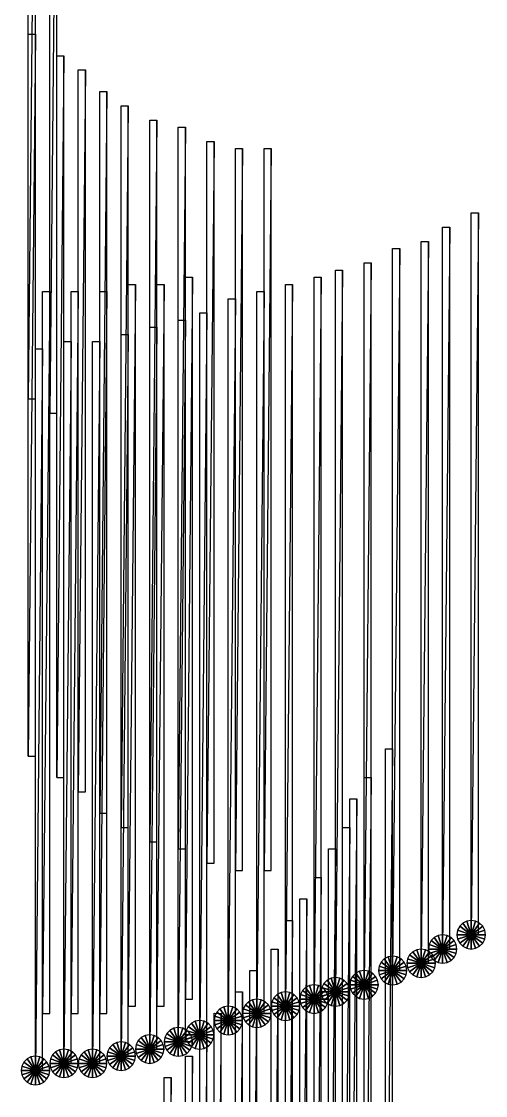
# Model space of a CAD drawing. Header units: metres. Extents: x -172 to 779, y -182 to 937.
# Drawn here: x 449 to 514, y 107.5 to 257.8 of the extents above; entities that cross this region are included whole.
import ezdxf

# ---------------------------------------------------------------- set-up
doc = ezdxf.new("R2010")
doc.units = ezdxf.units.M

msp = doc.modelspace()

# ---------------------------------------------------------------- linework, layer by layer
for points in [[(450, 205), (451, 205), (451, 306), (451.0001, 306.0001, 0.0001)], [(451, 306), (450, 205), (450, 306), (450.0001, 306.0001, 0.0001)], [(453, 203), (454, 203), (454, 304), (454.0001, 304.0001, 0.0001)], [(454, 304), (453, 203), (453, 304), (453.0001, 304.0001, 0.0001)], [(450, 155), (451, 155), (451, 256), (451.0001, 256.0001, 0.0001)], [(451, 256), (450, 155), (450, 256), (450.0001, 256.0001, 0.0001)], [(454, 152), (455, 152), (455, 253), (455.0001, 253.0001, 0.0001)], [(455, 253), (454, 152), (454, 253), (454.0001, 253.0001, 0.0001)], [(457, 150), (458, 150), (458, 251), (458.0001, 251.0001, 0.0001)], [(458, 251), (457, 150), (457, 251), (457.0001, 251.0001, 0.0001)], [(460, 147), (461, 147), (461, 248), (461.0001, 248.0001, 0.0001)], [(461, 248), (460, 147), (460, 248), (460.0001, 248.0001, 0.0001)], [(463, 145), (464, 145), (464, 246), (464.0001, 246.0001, 0.0001)], [(464, 246), (463, 145), (463, 246), (463.0001, 246.0001, 0.0001)], [(467, 143), (468, 143), (468, 244), (468.0001, 244.0001, 0.0001)], [(468, 244), (467, 143), (467, 244), (467.0001, 244.0001, 0.0001)], [(471, 142), (472, 142), (472, 243), (472.0001, 243.0001, 0.0001)], [(472, 243), (471, 142), (471, 243), (471.0001, 243.0001, 0.0001)], [(475, 140), (476, 140), (476, 241), (476.0001, 241.0001, 0.0001)], [(476, 241), (475, 140), (475, 241), (475.0001, 241.0001, 0.0001)], [(479, 139), (480, 139), (480, 240), (480.0001, 240.0001, 0.0001)], [(480, 240), (479, 139), (479, 240), (479.0001, 240.0001, 0.0001)], [(483, 139), (484, 139), (484, 240), (484.0001, 240.0001, 0.0001)], [(484, 240), (483, 139), (483, 240), (483.0001, 240.0001, 0.0001)], [(512, 130), (513, 130), (513, 231), (513.0001, 231.0001, 0.0001)], [(513, 231), (512, 130), (512, 231), (512.0001, 231.0001, 0.0001)], [(508, 128), (509, 128), (509, 229), (509.0001, 229.0001, 0.0001)], [(509, 229), (508, 128), (508, 229), (508.0001, 229.0001, 0.0001)], [(505, 126), (506, 126), (506, 227), (506.0001, 227.0001, 0.0001)], [(506, 227), (505, 126), (505, 227), (505.0001, 227.0001, 0.0001)], [(501, 125), (502, 125), (502, 226), (502.0001, 226.0001, 0.0001)], [(502, 226), (501, 125), (501, 226), (501.0001, 226.0001, 0.0001)], [(497, 123), (498, 123), (498, 224), (498.0001, 224.0001, 0.0001)], [(498, 224), (497, 123), (497, 224), (497.0001, 224.0001, 0.0001)], [(493, 122), (494, 122), (494, 223), (494.0001, 223.0001, 0.0001)], [(494, 223), (493, 122), (493, 223), (493.0001, 223.0001, 0.0001)], [(464, 120), (465, 120), (465, 221), (465.0001, 221.0001, 0.0001)], [(465, 221), (464, 120), (464, 221), (464.0001, 221.0001, 0.0001)], [(468, 120), (469, 120), (469, 221), (469.0001, 221.0001, 0.0001)], [(469, 221), (468, 120), (468, 221), (468.0001, 221.0001, 0.0001)], [(472, 121), (473, 121), (473, 222), (473.0001, 222.0001, 0.0001)], [(473, 222), (472, 121), (472, 222), (472.0001, 222.0001, 0.0001)], [(486, 120), (487, 120), (487, 221), (487.0001, 221.0001, 0.0001)], [(487, 221), (486, 120), (486, 221), (486.0001, 221.0001, 0.0001)], [(490, 121), (491, 121), (491, 222), (491.0001, 222.0001, 0.0001)], [(491, 222), (490, 121), (490, 222), (490.0001, 222.0001, 0.0001)], [(452, 119), (453, 119), (453, 220), (453.0001, 220.0001, 0.0001)], [(453, 220), (452, 119), (452, 220), (452.0001, 220.0001, 0.0001)], [(456, 119), (457, 119), (457, 220), (457.0001, 220.0001, 0.0001)], [(457, 220), (456, 119), (456, 220), (456.0001, 220.0001, 0.0001)], [(460, 119), (461, 119), (461, 220), (461.0001, 220.0001, 0.0001)], [(461, 220), (460, 119), (460, 220), (460.0001, 220.0001, 0.0001)], [(482, 119), (483, 119), (483, 220), (483.0001, 220.0001, 0.0001)], [(483, 220), (482, 119), (482, 220), (482.0001, 220.0001, 0.0001)], [(478, 118), (479, 118), (479, 219), (479.0001, 219.0001, 0.0001)], [(479, 219), (478, 118), (478, 219), (478.0001, 219.0001, 0.0001)], [(474, 116), (475, 116), (475, 217), (475.0001, 217.0001, 0.0001)], [(475, 217), (474, 116), (474, 217), (474.0001, 217.0001, 0.0001)], [(467, 114), (468, 114), (468, 215), (468.0001, 215.0001, 0.0001)], [(468, 215), (467, 114), (467, 215), (467.0001, 215.0001, 0.0001)], [(471, 115), (472, 115), (472, 216), (472.0001, 216.0001, 0.0001)], [(472, 216), (471, 115), (471, 216), (471.0001, 216.0001, 0.0001)], [(463, 113), (464, 113), (464, 214), (464.0001, 214.0001, 0.0001)], [(464, 214), (463, 113), (463, 214), (463.0001, 214.0001, 0.0001)], [(451, 111), (452, 111), (452, 212), (452.0001, 212.0001, 0.0001)], [(452, 212), (451, 111), (451, 212), (451.0001, 212.0001, 0.0001)], [(455, 112), (456, 112), (456, 213), (456.0001, 213.0001, 0.0001)], [(456, 213), (455, 112), (455, 213), (455.0001, 213.0001, 0.0001)], [(459, 112), (460, 112), (460, 213), (460.0001, 213.0001, 0.0001)], [(460, 213), (459, 112), (459, 213), (459.0001, 213.0001, 0.0001)], [(500, 55), (501, 55), (501, 156), (501.0001, 156.0001, 0.0001)], [(501, 156), (500, 55), (500, 156), (500.0001, 156.0001, 0.0001)], [(497, 51), (498, 51), (498, 152), (498.0001, 152.0001, 0.0001)], [(498, 152), (497, 51), (497, 152), (497.0001, 152.0001, 0.0001)], [(495, 48), (496, 48), (496, 149), (496.0001, 149.0001, 0.0001)], [(496, 149), (495, 48), (495, 149), (495.0001, 149.0001, 0.0001)], [(494, 44), (495, 44), (495, 145), (495.0001, 145.0001, 0.0001)], [(495, 145), (494, 44), (494, 145), (494.0001, 145.0001, 0.0001)], [(492, 41), (493, 41), (493, 142), (493.0001, 142.0001, 0.0001)], [(493, 142), (492, 41), (492, 142), (492.0001, 142.0001, 0.0001)], [(490, 37), (491, 37), (491, 138), (491.0001, 138.0001, 0.0001)], [(491, 138), (490, 37), (490, 138), (490.0001, 138.0001, 0.0001)], [(488, 34), (489, 34), (489, 135), (489.0001, 135.0001, 0.0001)], [(489, 135), (488, 34), (488, 135), (488.0001, 135.0001, 0.0001)], [(486, 31), (487, 31), (487, 132), (487.0001, 132.0001, 0.0001)], [(487, 132), (486, 31), (486, 132), (486.0001, 132.0001, 0.0001)], [(512, 130), (510.38196, 131.17557), (510.0979, 130.61803), (510.098, 130.61813, 0.0001)], [(512, 130), (510.82443, 131.61803), (510.38196, 131.17557), (510.38205, 131.17567, 0.0001)], [(512, 130), (511.38196, 131.90211), (510.82443, 131.61803), (510.82452, 131.61813, 0.0001)], [(512, 130), (512, 132), (511.38196, 131.90211), (511.38205, 131.90222, 0.0001)], [(512, 130), (512.61804, 131.90211), (512, 132), (512.0001, 132.0001, 0.0001)], [(512, 130), (513.1756, 131.61803), (512.61804, 131.90211), (512.61816, 131.90222, 0.0001)], [(512, 130), (513.61804, 131.17557), (513.1756, 131.61803), (513.1757, 131.61813, 0.0001)], [(512, 130), (513.9021, 130.61803), (513.61804, 131.17557), (513.61816, 131.17567, 0.0001)], [(508, 128), (506.82443, 129.61803), (506.38196, 129.17557), (506.38205, 129.17567, 0.0001)], [(508, 128), (507.38196, 129.90211), (506.82443, 129.61803), (506.82452, 129.61813, 0.0001)], [(508, 128), (508, 130), (507.38196, 129.90211), (507.38205, 129.90222, 0.0001)], [(508, 128), (508.61804, 129.90211), (508, 130), (508.0001, 130.0001, 0.0001)], [(508, 128), (509.17557, 129.61803), (508.61804, 129.90211), (508.61813, 129.90222, 0.0001)], [(508, 128), (509.61804, 129.17557), (509.17557, 129.61803), (509.17566, 129.61813, 0.0001)], [(512, 130), (510.0979, 130.61803), (510, 130), (510.0001, 130.0001, 0.0001)], [(512, 130), (510, 130), (510.0979, 129.38197), (510.098, 129.38208, 0.0001)], [(512, 130), (510.0979, 129.38197), (510.38196, 128.82443), (510.38205, 128.82454, 0.0001)], [(512, 130), (510.38196, 128.82443), (510.82443, 128.38197), (510.82452, 128.38208, 0.0001)], [(512, 130), (510.82443, 128.38197), (511.38196, 128.09789), (511.38205, 128.09799, 0.0001)], [(512, 130), (511.38196, 128.09789), (512, 128), (512.0001, 128.0001, 0.0001)], [(512, 130), (514, 130), (513.9021, 130.61803), (513.9022, 130.61813, 0.0001)], [(512, 130), (513.9021, 129.38197), (514, 130), (514.0001, 130.0001, 0.0001)], [(512, 130), (512, 128), (512.61804, 128.09789), (512.61816, 128.09799, 0.0001)], [(512, 130), (512.61804, 128.09789), (513.1756, 128.38197), (513.1757, 128.38208, 0.0001)], [(512, 130), (513.1756, 128.38197), (513.61804, 128.82443), (513.61816, 128.82454, 0.0001)], [(512, 130), (513.61804, 128.82443), (513.9021, 129.38197), (513.9022, 129.38208, 0.0001)], [(484, 27), (485, 27), (485, 128), (485.0001, 128.0001, 0.0001)], [(485, 128), (484, 27), (484, 128), (484.0001, 128.0001, 0.0001)], [(505, 126), (504.38196, 127.902115), (503.82443, 127.618034), (503.82452, 127.61813, 0.0001)], [(505, 126), (505, 128), (504.38196, 127.902115), (504.38205, 127.902214, 0.0001)], [(505, 126), (505.61804, 127.902115), (505, 128), (505.0001, 128.0001, 0.0001)], [(505, 126), (506.17557, 127.618034), (505.61804, 127.902115), (505.61813, 127.902214, 0.0001)], [(508, 128), (506.0979, 128.61803), (506, 128), (506.0001, 128.0001, 0.0001)], [(508, 128), (506, 128), (506.0979, 127.381966), (506.098, 127.382065, 0.0001)], [(508, 128), (506.38196, 129.17557), (506.0979, 128.61803), (506.098, 128.61813, 0.0001)], [(508, 128), (506.0979, 127.381966), (506.38196, 126.82443), (506.38205, 126.82453, 0.0001)], [(508, 128), (506.38196, 126.82443), (506.82443, 126.381966), (506.82452, 126.382065, 0.0001)], [(508, 128), (506.82443, 126.381966), (507.38196, 126.097885), (507.38205, 126.097984, 0.0001)], [(508, 128), (507.38196, 126.097885), (508, 126), (508.0001, 126.0001, 0.0001)], [(508, 128), (509.9021, 128.61803), (509.61804, 129.17557), (509.61813, 129.17567, 0.0001)], [(508, 128), (510, 128), (509.9021, 128.61803), (509.9022, 128.61813, 0.0001)], [(508, 128), (509.9021, 127.381966), (510, 128), (510.0001, 128.0001, 0.0001)], [(508, 128), (508, 126), (508.61804, 126.097885), (508.61813, 126.097984, 0.0001)], [(508, 128), (508.61804, 126.097885), (509.17557, 126.381966), (509.17566, 126.382065, 0.0001)], [(508, 128), (509.17557, 126.381966), (509.61804, 126.82443), (509.61813, 126.82453, 0.0001)], [(508, 128), (509.61804, 126.82443), (509.9021, 127.381966), (509.9022, 127.382065, 0.0001)], [(501, 125), (499.82443, 126.618034), (499.38196, 126.17557), (499.38205, 126.17567, 0.0001)], [(501, 125), (500.38196, 126.902115), (499.82443, 126.618034), (499.82452, 126.61813, 0.0001)], [(501, 125), (501, 127), (500.38196, 126.902115), (500.38205, 126.902214, 0.0001)], [(501, 125), (501.61804, 126.902115), (501, 127), (501.0001, 127.0001, 0.0001)], [(501, 125), (502.17557, 126.618034), (501.61804, 126.902115), (501.61813, 126.902214, 0.0001)], [(501, 125), (502.61804, 126.17557), (502.17557, 126.618034), (502.17566, 126.61813, 0.0001)], [(505, 126), (503.0979, 126.618034), (503, 126), (503.0001, 126.0001, 0.0001)], [(505, 126), (503.38196, 127.17557), (503.0979, 126.618034), (503.098, 126.61813, 0.0001)], [(505, 126), (503.82443, 127.618034), (503.38196, 127.17557), (503.38205, 127.17567, 0.0001)], [(505, 126), (506.61804, 127.17557), (506.17557, 127.618034), (506.17566, 127.61813, 0.0001)], [(505, 126), (506.9021, 126.618034), (506.61804, 127.17557), (506.61813, 127.17567, 0.0001)], [(505, 126), (507, 126), (506.9021, 126.618034), (506.9022, 126.61813, 0.0001)], [(481, 24), (482, 24), (482, 125), (482.0001, 125.0001, 0.0001)], [(482, 125), (481, 24), (481, 125), (481.0001, 125.0001, 0.0001)], [(497, 123), (496.38196, 124.902115), (495.82443, 124.618034), (495.82452, 124.61813, 0.0001)], [(497, 123), (497, 125), (496.38196, 124.902115), (496.38205, 124.902214, 0.0001)], [(497, 123), (497.61804, 124.902115), (497, 125), (497.0001, 125.0001, 0.0001)], [(497, 123), (498.17557, 124.618034), (497.61804, 124.902115), (497.61813, 124.902214, 0.0001)], [(501, 125), (499.0979, 125.618034), (499, 125), (499.0001, 125.0001, 0.0001)], [(501, 125), (499, 125), (499.0979, 124.381966), (499.098, 124.382065, 0.0001)], [(501, 125), (499.38196, 126.17557), (499.0979, 125.618034), (499.098, 125.61813, 0.0001)], [(501, 125), (499.0979, 124.381966), (499.38196, 123.82443), (499.38205, 123.82453, 0.0001)], [(501, 125), (499.38196, 123.82443), (499.82443, 123.381966), (499.82452, 123.382065, 0.0001)], [(501, 125), (499.82443, 123.381966), (500.38196, 123.097885), (500.38205, 123.097984, 0.0001)], [(501, 125), (500.38196, 123.097885), (501, 123), (501.0001, 123.0001, 0.0001)], [(501, 125), (502.9021, 125.618034), (502.61804, 126.17557), (502.61813, 126.17567, 0.0001)], [(501, 125), (503, 125), (502.9021, 125.618034), (502.9022, 125.61813, 0.0001)], [(501, 125), (502.9021, 124.381966), (503, 125), (503.0001, 125.0001, 0.0001)], [(501, 125), (501, 123), (501.61804, 123.097885), (501.61813, 123.097984, 0.0001)], [(501, 125), (501.61804, 123.097885), (502.17557, 123.381966), (502.17566, 123.382065, 0.0001)], [(501, 125), (502.17557, 123.381966), (502.61804, 123.82443), (502.61813, 123.82453, 0.0001)], [(501, 125), (502.61804, 123.82443), (502.9021, 124.381966), (502.9022, 124.382065, 0.0001)], [(505, 126), (503, 126), (503.0979, 125.381966), (503.098, 125.382065, 0.0001)], [(505, 126), (503.0979, 125.381966), (503.38196, 124.82443), (503.38205, 124.82453, 0.0001)], [(505, 126), (503.38196, 124.82443), (503.82443, 124.381966), (503.82452, 124.382065, 0.0001)], [(505, 126), (503.82443, 124.381966), (504.38196, 124.097885), (504.38205, 124.097984, 0.0001)], [(505, 126), (504.38196, 124.097885), (505, 124), (505.0001, 124.0001, 0.0001)], [(505, 126), (506.9021, 125.381966), (507, 126), (507.0001, 126.0001, 0.0001)], [(505, 126), (505, 124), (505.61804, 124.097885), (505.61813, 124.097984, 0.0001)], [(505, 126), (505.61804, 124.097885), (506.17557, 124.381966), (506.17566, 124.382065, 0.0001)], [(505, 126), (506.17557, 124.381966), (506.61804, 124.82443), (506.61813, 124.82453, 0.0001)], [(505, 126), (506.61804, 124.82443), (506.9021, 125.381966), (506.9022, 125.382065, 0.0001)], [(493, 122), (491.82443, 123.618034), (491.38196, 123.17557), (491.38205, 123.17567, 0.0001)], [(493, 122), (492.38196, 123.902115), (491.82443, 123.618034), (491.82452, 123.61813, 0.0001)], [(493, 122), (493, 124), (492.38196, 123.902115), (492.38205, 123.902214, 0.0001)], [(493, 122), (493.61804, 123.902115), (493, 124), (493.0001, 124.0001, 0.0001)], [(493, 122), (494.17557, 123.618034), (493.61804, 123.902115), (493.61813, 123.902214, 0.0001)], [(493, 122), (494.61804, 123.17557), (494.17557, 123.618034), (494.17566, 123.61813, 0.0001)], [(497, 123), (495.0979, 123.618034), (495, 123), (495.0001, 123.0001, 0.0001)], [(497, 123), (495.38196, 124.17557), (495.0979, 123.618034), (495.098, 123.61813, 0.0001)], [(497, 123), (495.82443, 124.618034), (495.38196, 124.17557), (495.38205, 124.17567, 0.0001)], [(497, 123), (498.61804, 124.17557), (498.17557, 124.618034), (498.17566, 124.61813, 0.0001)], [(497, 123), (498.9021, 123.618034), (498.61804, 124.17557), (498.61813, 124.17567, 0.0001)], [(497, 123), (499, 123), (498.9021, 123.618034), (498.9022, 123.61813, 0.0001)], [(479, 21), (480, 21), (480, 122), (480.0001, 122.0001, 0.0001)], [(480, 122), (479, 21), (479, 122), (479.0001, 122.0001, 0.0001)], [(486, 120), (485.38196, 121.902115), (484.82443, 121.618034), (484.82452, 121.61813, 0.0001)], [(486, 120), (486, 122), (485.38196, 121.902115), (485.38205, 121.902214, 0.0001)], [(486, 120), (486.61804, 121.902115), (486, 122), (486.0001, 122.0001, 0.0001)], [(486, 120), (487.17557, 121.618034), (486.61804, 121.902115), (486.61813, 121.902214, 0.0001)], [(490, 121), (488.38196, 122.17557), (488.0979, 121.618034), (488.098, 121.61813, 0.0001)], [(490, 121), (488.82443, 122.618034), (488.38196, 122.17557), (488.38205, 122.17567, 0.0001)], [(490, 121), (489.38196, 122.902115), (488.82443, 122.618034), (488.82452, 122.61813, 0.0001)], [(490, 121), (490, 123), (489.38196, 122.902115), (489.38205, 122.902214, 0.0001)], [(490, 121), (490.61804, 122.902115), (490, 123), (490.0001, 123.0001, 0.0001)], [(490, 121), (491.17557, 122.618034), (490.61804, 122.902115), (490.61813, 122.902214, 0.0001)], [(490, 121), (491.61804, 122.17557), (491.17557, 122.618034), (491.17566, 122.61813, 0.0001)], [(490, 121), (491.9021, 121.618034), (491.61804, 122.17557), (491.61813, 122.17567, 0.0001)], [(493, 122), (491.0979, 122.618034), (491, 122), (491.0001, 122.0001, 0.0001)], [(493, 122), (491, 122), (491.0979, 121.381966), (491.098, 121.382065, 0.0001)], [(493, 122), (491.38196, 123.17557), (491.0979, 122.618034), (491.098, 122.61813, 0.0001)], [(493, 122), (491.0979, 121.381966), (491.38196, 120.82443), (491.38205, 120.82453, 0.0001)], [(493, 122), (491.38196, 120.82443), (491.82443, 120.381966), (491.82452, 120.382065, 0.0001)], [(493, 122), (491.82443, 120.381966), (492.38196, 120.097885), (492.38205, 120.097984, 0.0001)], [(493, 122), (492.38196, 120.097885), (493, 120), (493.0001, 120.0001, 0.0001)], [(493, 122), (494.9021, 122.618034), (494.61804, 123.17557), (494.61813, 123.17567, 0.0001)], [(493, 122), (495, 122), (494.9021, 122.618034), (494.9022, 122.61813, 0.0001)], [(493, 122), (494.9021, 121.381966), (495, 122), (495.0001, 122.0001, 0.0001)], [(493, 122), (493, 120), (493.61804, 120.097885), (493.61813, 120.097984, 0.0001)], [(493, 122), (493.61804, 120.097885), (494.17557, 120.381966), (494.17566, 120.382065, 0.0001)], [(493, 122), (494.17557, 120.381966), (494.61804, 120.82443), (494.61813, 120.82453, 0.0001)], [(493, 122), (494.61804, 120.82443), (494.9021, 121.381966), (494.9022, 121.382065, 0.0001)], [(497, 123), (495, 123), (495.0979, 122.381966), (495.098, 122.382065, 0.0001)], [(497, 123), (495.0979, 122.381966), (495.38196, 121.82443), (495.38205, 121.82453, 0.0001)], [(497, 123), (495.38196, 121.82443), (495.82443, 121.381966), (495.82452, 121.382065, 0.0001)], [(497, 123), (495.82443, 121.381966), (496.38196, 121.097885), (496.38205, 121.097984, 0.0001)], [(497, 123), (496.38196, 121.097885), (497, 121), (497.0001, 121.0001, 0.0001)], [(497, 123), (498.9021, 122.381966), (499, 123), (499.0001, 123.0001, 0.0001)], [(497, 123), (497, 121), (497.61804, 121.097885), (497.61813, 121.097984, 0.0001)], [(497, 123), (497.61804, 121.097885), (498.17557, 121.381966), (498.17566, 121.382065, 0.0001)], [(497, 123), (498.17557, 121.381966), (498.61804, 121.82443), (498.61813, 121.82453, 0.0001)], [(497, 123), (498.61804, 121.82443), (498.9021, 122.381966), (498.9022, 122.382065, 0.0001)], [(482, 119), (480.82443, 120.618034), (480.38196, 120.17557), (480.38205, 120.17567, 0.0001)], [(482, 119), (481.38196, 120.902115), (480.82443, 120.618034), (480.82452, 120.61813, 0.0001)], [(482, 119), (482, 121), (481.38196, 120.902115), (481.38205, 120.902214, 0.0001)], [(482, 119), (482.61804, 120.902115), (482, 121), (482.0001, 121.0001, 0.0001)], [(482, 119), (483.17557, 120.618034), (482.61804, 120.902115), (482.61813, 120.902214, 0.0001)], [(482, 119), (483.61804, 120.17557), (483.17557, 120.618034), (483.17566, 120.61813, 0.0001)], [(486, 120), (484.0979, 120.618034), (484, 120), (484.0001, 120.0001, 0.0001)], [(486, 120), (484.38196, 121.17557), (484.0979, 120.618034), (484.098, 120.61813, 0.0001)], [(486, 120), (484.82443, 121.618034), (484.38196, 121.17557), (484.38205, 121.17567, 0.0001)], [(486, 120), (487.61804, 121.17557), (487.17557, 121.618034), (487.17566, 121.61813, 0.0001)], [(486, 120), (487.9021, 120.618034), (487.61804, 121.17557), (487.61813, 121.17567, 0.0001)], [(486, 120), (488, 120), (487.9021, 120.618034), (487.9022, 120.61813, 0.0001)], [(490, 121), (488.0979, 121.618034), (488, 121), (488.0001, 121.0001, 0.0001)], [(490, 121), (488, 121), (488.0979, 120.381966), (488.098, 120.382065, 0.0001)], [(490, 121), (488.0979, 120.381966), (488.38196, 119.82443), (488.38205, 119.82453, 0.0001)], [(490, 121), (488.38196, 119.82443), (488.82443, 119.381966), (488.82452, 119.382065, 0.0001)], [(490, 121), (488.82443, 119.381966), (489.38196, 119.097885), (489.38205, 119.097984, 0.0001)], [(490, 121), (489.38196, 119.097885), (490, 119), (490.0001, 119.0001, 0.0001)], [(490, 121), (492, 121), (491.9021, 121.618034), (491.9022, 121.61813, 0.0001)], [(490, 121), (491.9021, 120.381966), (492, 121), (492.0001, 121.0001, 0.0001)], [(490, 121), (490, 119), (490.61804, 119.097885), (490.61813, 119.097984, 0.0001)], [(490, 121), (490.61804, 119.097885), (491.17557, 119.381966), (491.17566, 119.382065, 0.0001)], [(490, 121), (491.17557, 119.381966), (491.61804, 119.82443), (491.61813, 119.82453, 0.0001)], [(490, 121), (491.61804, 119.82443), (491.9021, 120.381966), (491.9022, 120.382065, 0.0001)], [(476, 18), (477, 18), (477, 119), (477.0001, 119.0001, 0.0001)], [(477, 119), (476, 18), (476, 119), (476.0001, 119.0001, 0.0001)], [(478, 118), (476.38196, 119.17557), (476.0979, 118.618034), (476.098, 118.61813, 0.0001)], [(478, 118), (476.82443, 119.618034), (476.38196, 119.17557), (476.38205, 119.17567, 0.0001)], [(478, 118), (477.38196, 119.902115), (476.82443, 119.618034), (476.82452, 119.61813, 0.0001)], [(478, 118), (478, 120), (477.38196, 119.902115), (477.38205, 119.902214, 0.0001)], [(478, 118), (478.61804, 119.902115), (478, 120), (478.0001, 120.0001, 0.0001)], [(478, 118), (479.17557, 119.618034), (478.61804, 119.902115), (478.61813, 119.902214, 0.0001)], [(478, 118), (479.61804, 119.17557), (479.17557, 119.618034), (479.17566, 119.61813, 0.0001)], [(478, 118), (479.9021, 118.618034), (479.61804, 119.17557), (479.61813, 119.17567, 0.0001)], [(482, 119), (480.0979, 119.618034), (480, 119), (480.0001, 119.0001, 0.0001)], [(482, 119), (480, 119), (480.0979, 118.381966), (480.098, 118.382065, 0.0001)], [(482, 119), (480.38196, 120.17557), (480.0979, 119.618034), (480.098, 119.61813, 0.0001)], [(482, 119), (480.0979, 118.381966), (480.38196, 117.82443), (480.38205, 117.82453, 0.0001)], [(482, 119), (480.38196, 117.82443), (480.82443, 117.381966), (480.82452, 117.382065, 0.0001)], [(482, 119), (480.82443, 117.381966), (481.38196, 117.097885), (481.38205, 117.097984, 0.0001)], [(482, 119), (481.38196, 117.097885), (482, 117), (482.0001, 117.0001, 0.0001)], [(482, 119), (483.9021, 119.618034), (483.61804, 120.17557), (483.61813, 120.17567, 0.0001)], [(482, 119), (484, 119), (483.9021, 119.618034), (483.9022, 119.61813, 0.0001)], [(482, 119), (483.9021, 118.381966), (484, 119), (484.0001, 119.0001, 0.0001)], [(482, 119), (482, 117), (482.61804, 117.097885), (482.61813, 117.097984, 0.0001)], [(482, 119), (482.61804, 117.097885), (483.17557, 117.381966), (483.17566, 117.382065, 0.0001)], [(482, 119), (483.17557, 117.381966), (483.61804, 117.82443), (483.61813, 117.82453, 0.0001)], [(482, 119), (483.61804, 117.82443), (483.9021, 118.381966), (483.9022, 118.382065, 0.0001)], [(486, 120), (484, 120), (484.0979, 119.381966), (484.098, 119.382065, 0.0001)], [(486, 120), (484.0979, 119.381966), (484.38196, 118.82443), (484.38205, 118.82453, 0.0001)], [(486, 120), (484.38196, 118.82443), (484.82443, 118.381966), (484.82452, 118.382065, 0.0001)], [(486, 120), (484.82443, 118.381966), (485.38196, 118.097885), (485.38205, 118.097984, 0.0001)], [(486, 120), (485.38196, 118.097885), (486, 118), (486.0001, 118.0001, 0.0001)], [(486, 120), (487.9021, 119.381966), (488, 120), (488.0001, 120.0001, 0.0001)], [(486, 120), (486, 118), (486.61804, 118.097885), (486.61813, 118.097984, 0.0001)], [(486, 120), (486.61804, 118.097885), (487.17557, 118.381966), (487.17566, 118.382065, 0.0001)], [(486, 120), (487.17557, 118.381966), (487.61804, 118.82443), (487.61813, 118.82453, 0.0001)], [(486, 120), (487.61804, 118.82443), (487.9021, 119.381966), (487.9022, 119.382065, 0.0001)], [(474, 116), (472.82443, 117.618034), (472.38196, 117.17557), (472.38205, 117.17567, 0.0001)], [(474, 116), (473.38196, 117.902115), (472.82443, 117.618034), (472.82452, 117.61813, 0.0001)], [(474, 116), (474, 118), (473.38196, 117.902115), (473.38205, 117.902214, 0.0001)], [(474, 116), (474.61804, 117.902115), (474, 118), (474.0001, 118.0001, 0.0001)], [(474, 116), (475.17557, 117.618034), (474.61804, 117.902115), (474.61813, 117.902214, 0.0001)], [(474, 116), (475.61804, 117.17557), (475.17557, 117.618034), (475.17566, 117.61813, 0.0001)], [(478, 118), (476.0979, 118.618034), (476, 118), (476.0001, 118.0001, 0.0001)], [(478, 118), (476, 118), (476.0979, 117.381966), (476.098, 117.382065, 0.0001)], [(478, 118), (476.0979, 117.381966), (476.38196, 116.82443), (476.38205, 116.82453, 0.0001)], [(478, 118), (476.38196, 116.82443), (476.82443, 116.381966), (476.82452, 116.382065, 0.0001)], [(478, 118), (476.82443, 116.381966), (477.38196, 116.097885), (477.38205, 116.097984, 0.0001)], [(478, 118), (477.38196, 116.097885), (478, 116), (478.0001, 116.0001, 0.0001)], [(478, 118), (480, 118), (479.9021, 118.618034), (479.9022, 118.61813, 0.0001)], [(478, 118), (479.9021, 117.381966), (480, 118), (480.0001, 118.0001, 0.0001)], [(478, 118), (478, 116), (478.61804, 116.097885), (478.61813, 116.097984, 0.0001)], [(478, 118), (478.61804, 116.097885), (479.17557, 116.381966), (479.17566, 116.382065, 0.0001)], [(478, 118), (479.17557, 116.381966), (479.61804, 116.82443), (479.61813, 116.82453, 0.0001)], [(478, 118), (479.61804, 116.82443), (479.9021, 117.381966), (479.9022, 117.382065, 0.0001)], [(467, 114), (466.38196, 115.902115), (465.82443, 115.618034), (465.82452, 115.61813, 0.0001)], [(467, 114), (467, 116), (466.38196, 115.902115), (466.38205, 115.902214, 0.0001)], [(467, 114), (467.61804, 115.902115), (467, 116), (467.0001, 116.0001, 0.0001)], [(467, 114), (468.17557, 115.618034), (467.61804, 115.902115), (467.61813, 115.902214, 0.0001)], [(471, 115), (469.38196, 116.17557), (469.0979, 115.618034), (469.098, 115.61813, 0.0001)], [(471, 115), (469.82443, 116.618034), (469.38196, 116.17557), (469.38205, 116.17567, 0.0001)], [(471, 115), (470.38196, 116.902115), (469.82443, 116.618034), (469.82452, 116.61813, 0.0001)], [(471, 115), (471, 117), (470.38196, 116.902115), (470.38205, 116.902214, 0.0001)], [(471, 115), (471.61804, 116.902115), (471, 117), (471.0001, 117.0001, 0.0001)], [(471, 115), (472.17557, 116.618034), (471.61804, 116.902115), (471.61813, 116.902214, 0.0001)], [(471, 115), (472.61804, 116.17557), (472.17557, 116.618034), (472.17566, 116.61813, 0.0001)], [(471, 115), (472.9021, 115.618034), (472.61804, 116.17557), (472.61813, 116.17567, 0.0001)], [(474, 116), (472.0979, 116.618034), (472, 116), (472.0001, 116.0001, 0.0001)], [(474, 116), (472, 116), (472.0979, 115.381966), (472.098, 115.382065, 0.0001)], [(474, 116), (472.38196, 117.17557), (472.0979, 116.618034), (472.098, 116.61813, 0.0001)], [(474, 116), (472.0979, 115.381966), (472.38196, 114.82443), (472.38205, 114.82453, 0.0001)], [(474, 116), (472.38196, 114.82443), (472.82443, 114.381966), (472.82452, 114.382065, 0.0001)], [(474, 116), (472.82443, 114.381966), (473.38196, 114.097885), (473.38205, 114.097984, 0.0001)], [(474, 116), (473.38196, 114.097885), (474, 114), (474.0001, 114.0001, 0.0001)], [(474, 116), (475.9021, 116.618034), (475.61804, 117.17557), (475.61813, 117.17567, 0.0001)], [(474, 116), (476, 116), (475.9021, 116.618034), (475.9022, 116.61813, 0.0001)], [(474, 116), (475.9021, 115.381966), (476, 116), (476.0001, 116.0001, 0.0001)], [(474, 15), (475, 15), (475, 116), (475.0001, 116.0001, 0.0001)], [(475, 116), (474, 15), (474, 116), (474.0001, 116.0001, 0.0001)], [(474, 116), (474, 114), (474.61804, 114.097885), (474.61813, 114.097984, 0.0001)], [(474, 116), (474.61804, 114.097885), (475.17557, 114.381966), (475.17566, 114.382065, 0.0001)], [(474, 116), (475.17557, 114.381966), (475.61804, 114.82443), (475.61813, 114.82453, 0.0001)], [(474, 116), (475.61804, 114.82443), (475.9021, 115.381966), (475.9022, 115.382065, 0.0001)], [(463, 113), (461.82443, 114.618034), (461.38196, 114.17557), (461.38205, 114.17567, 0.0001)], [(463, 113), (462.38196, 114.902115), (461.82443, 114.618034), (461.82452, 114.61813, 0.0001)], [(463, 113), (463, 115), (462.38196, 114.902115), (462.38205, 114.902214, 0.0001)], [(463, 113), (463.61804, 114.902115), (463, 115), (463.0001, 115.0001, 0.0001)], [(463, 113), (464.17557, 114.618034), (463.61804, 114.902115), (463.61813, 114.902214, 0.0001)], [(463, 113), (464.61804, 114.17557), (464.17557, 114.618034), (464.17566, 114.61813, 0.0001)], [(467, 114), (465.0979, 114.618034), (465, 114), (465.0001, 114.0001, 0.0001)], [(467, 114), (465.38196, 115.17557), (465.0979, 114.618034), (465.098, 114.61813, 0.0001)], [(467, 114), (465.82443, 115.618034), (465.38196, 115.17557), (465.38205, 115.17567, 0.0001)], [(467, 114), (468.61804, 115.17557), (468.17557, 115.618034), (468.17566, 115.61813, 0.0001)], [(467, 114), (468.9021, 114.618034), (468.61804, 115.17557), (468.61813, 115.17567, 0.0001)], [(467, 114), (469, 114), (468.9021, 114.618034), (468.9022, 114.61813, 0.0001)], [(471, 115), (469.0979, 115.618034), (469, 115), (469.0001, 115.0001, 0.0001)], [(471, 115), (469, 115), (469.0979, 114.381966), (469.098, 114.382065, 0.0001)], [(471, 115), (469.0979, 114.381966), (469.38196, 113.82443), (469.38205, 113.82453, 0.0001)], [(471, 115), (469.38196, 113.82443), (469.82443, 113.381966), (469.82452, 113.382065, 0.0001)], [(471, 115), (469.82443, 113.381966), (470.38196, 113.097885), (470.38205, 113.097984, 0.0001)], [(471, 115), (470.38196, 113.097885), (471, 113), (471.0001, 113.0001, 0.0001)], [(471, 115), (473, 115), (472.9021, 115.618034), (472.9022, 115.61813, 0.0001)], [(471, 115), (472.9021, 114.381966), (473, 115), (473.0001, 115.0001, 0.0001)], [(471, 115), (471, 113), (471.61804, 113.097885), (471.61813, 113.097984, 0.0001)], [(471, 115), (471.61804, 113.097885), (472.17557, 113.381966), (472.17566, 113.382065, 0.0001)], [(471, 115), (472.17557, 113.381966), (472.61804, 113.82443), (472.61813, 113.82453, 0.0001)], [(471, 115), (472.61804, 113.82443), (472.9021, 114.381966), (472.9022, 114.382065, 0.0001)], [(451, 111), (450.38196, 112.902115), (449.82443, 112.618034), (449.82452, 112.61813, 0.0001)], [(451, 111), (451, 113), (450.38196, 112.902115), (450.38205, 112.902214, 0.0001)], [(451, 111), (451.61804, 112.902115), (451, 113), (451.0001, 113.0001, 0.0001)], [(451, 111), (452.17557, 112.618034), (451.61804, 112.902115), (451.61813, 112.902214, 0.0001)], [(455, 112), (453.38196, 113.17557), (453.0979, 112.618034), (453.098, 112.61813, 0.0001)], [(455, 112), (453.82443, 113.618034), (453.38196, 113.17557), (453.38205, 113.17567, 0.0001)], [(455, 112), (454.38196, 113.902115), (453.82443, 113.618034), (453.82452, 113.61813, 0.0001)], [(455, 112), (455, 114), (454.38196, 113.902115), (454.38205, 113.902214, 0.0001)], [(455, 112), (455.61804, 113.902115), (455, 114), (455.0001, 114.0001, 0.0001)], [(455, 112), (456.17557, 113.618034), (455.61804, 113.902115), (455.61813, 113.902214, 0.0001)], [(455, 112), (456.61804, 113.17557), (456.17557, 113.618034), (456.17566, 113.61813, 0.0001)], [(455, 112), (456.9021, 112.618034), (456.61804, 113.17557), (456.61813, 113.17567, 0.0001)], [(459, 112), (457.38196, 113.17557), (457.0979, 112.618034), (457.098, 112.61813, 0.0001)], [(459, 112), (457.82443, 113.618034), (457.38196, 113.17557), (457.38205, 113.17567, 0.0001)], [(459, 112), (458.38196, 113.902115), (457.82443, 113.618034), (457.82452, 113.61813, 0.0001)], [(459, 112), (459, 114), (458.38196, 113.902115), (458.38205, 113.902214, 0.0001)], [(459, 112), (459.61804, 113.902115), (459, 114), (459.0001, 114.0001, 0.0001)], [(459, 112), (460.17557, 113.618034), (459.61804, 113.902115), (459.61813, 113.902214, 0.0001)], [(459, 112), (460.61804, 113.17557), (460.17557, 113.618034), (460.17566, 113.61813, 0.0001)], [(459, 112), (460.9021, 112.618034), (460.61804, 113.17557), (460.61813, 113.17567, 0.0001)], [(463, 113), (461.0979, 113.618034), (461, 113), (461.0001, 113.0001, 0.0001)], [(463, 113), (461, 113), (461.0979, 112.381966), (461.098, 112.382065, 0.0001)], [(463, 113), (461.38196, 114.17557), (461.0979, 113.618034), (461.098, 113.61813, 0.0001)], [(463, 113), (461.0979, 112.381966), (461.38196, 111.82443), (461.38205, 111.82453, 0.0001)], [(463, 113), (461.38196, 111.82443), (461.82443, 111.381966), (461.82452, 111.382065, 0.0001)], [(463, 113), (461.82443, 111.381966), (462.38196, 111.097885), (462.38205, 111.097984, 0.0001)], [(463, 113), (462.38196, 111.097885), (463, 111), (463.0001, 111.0001, 0.0001)], [(463, 113), (464.9021, 113.618034), (464.61804, 114.17557), (464.61813, 114.17567, 0.0001)], [(463, 113), (465, 113), (464.9021, 113.618034), (464.9022, 113.61813, 0.0001)], [(463, 113), (464.9021, 112.381966), (465, 113), (465.0001, 113.0001, 0.0001)], [(463, 113), (463, 111), (463.61804, 111.097885), (463.61813, 111.097984, 0.0001)], [(463, 113), (463.61804, 111.097885), (464.17557, 111.381966), (464.17566, 111.382065, 0.0001)], [(463, 113), (464.17557, 111.381966), (464.61804, 111.82443), (464.61813, 111.82453, 0.0001)], [(463, 113), (464.61804, 111.82443), (464.9021, 112.381966), (464.9022, 112.382065, 0.0001)], [(467, 114), (465, 114), (465.0979, 113.381966), (465.098, 113.382065, 0.0001)], [(467, 114), (465.0979, 113.381966), (465.38196, 112.82443), (465.38205, 112.82453, 0.0001)], [(467, 114), (465.38196, 112.82443), (465.82443, 112.381966), (465.82452, 112.382065, 0.0001)], [(467, 114), (465.82443, 112.381966), (466.38196, 112.097885), (466.38205, 112.097984, 0.0001)], [(467, 114), (466.38196, 112.097885), (467, 112), (467.0001, 112.0001, 0.0001)], [(467, 114), (468.9021, 113.381966), (469, 114), (469.0001, 114.0001, 0.0001)], [(467, 114), (467, 112), (467.61804, 112.097885), (467.61813, 112.097984, 0.0001)], [(467, 114), (467.61804, 112.097885), (468.17557, 112.381966), (468.17566, 112.382065, 0.0001)], [(467, 114), (468.17557, 112.381966), (468.61804, 112.82443), (468.61813, 112.82453, 0.0001)], [(467, 114), (468.61804, 112.82443), (468.9021, 113.381966), (468.9022, 113.382065, 0.0001)], [(472, 12), (473, 12), (473, 113), (473.0001, 113.0001, 0.0001)], [(473, 113), (472, 12), (472, 113), (472.0001, 113.0001, 0.0001)], [(451, 111), (449.0979, 111.618034), (449, 111), (449.0001, 111.0001, 0.0001)], [(451, 111), (449.38196, 112.17557), (449.0979, 111.618034), (449.098, 111.61813, 0.0001)], [(451, 111), (449.82443, 112.618034), (449.38196, 112.17557), (449.38205, 112.17567, 0.0001)], [(451, 111), (452.61804, 112.17557), (452.17557, 112.618034), (452.17566, 112.61813, 0.0001)], [(451, 111), (452.9021, 111.618034), (452.61804, 112.17557), (452.61813, 112.17567, 0.0001)], [(451, 111), (453, 111), (452.9021, 111.618034), (452.9022, 111.61813, 0.0001)], [(455, 112), (453.0979, 112.618034), (453, 112), (453.0001, 112.0001, 0.0001)], [(455, 112), (453, 112), (453.0979, 111.381966), (453.098, 111.382065, 0.0001)], [(455, 112), (453.0979, 111.381966), (453.38196, 110.82443), (453.38205, 110.82453, 0.0001)], [(455, 112), (453.38196, 110.82443), (453.82443, 110.381966), (453.82452, 110.382065, 0.0001)], [(455, 112), (453.82443, 110.381966), (454.38196, 110.097885), (454.38205, 110.097984, 0.0001)], [(455, 112), (454.38196, 110.097885), (455, 110), (455.0001, 110.0001, 0.0001)], [(455, 112), (457, 112), (456.9021, 112.618034), (456.9022, 112.61813, 0.0001)], [(455, 112), (456.9021, 111.381966), (457, 112), (457.0001, 112.0001, 0.0001)], [(455, 112), (455, 110), (455.61804, 110.097885), (455.61813, 110.097984, 0.0001)], [(455, 112), (455.61804, 110.097885), (456.17557, 110.381966), (456.17566, 110.382065, 0.0001)], [(455, 112), (456.17557, 110.381966), (456.61804, 110.82443), (456.61813, 110.82453, 0.0001)], [(455, 112), (456.61804, 110.82443), (456.9021, 111.381966), (456.9022, 111.382065, 0.0001)], [(459, 112), (457.0979, 112.618034), (457, 112), (457.0001, 112.0001, 0.0001)], [(459, 112), (457, 112), (457.0979, 111.381966), (457.098, 111.382065, 0.0001)], [(459, 112), (457.0979, 111.381966), (457.38196, 110.82443), (457.38205, 110.82453, 0.0001)], [(459, 112), (457.38196, 110.82443), (457.82443, 110.381966), (457.82452, 110.382065, 0.0001)], [(459, 112), (457.82443, 110.381966), (458.38196, 110.097885), (458.38205, 110.097984, 0.0001)], [(459, 112), (458.38196, 110.097885), (459, 110), (459.0001, 110.0001, 0.0001)], [(459, 112), (461, 112), (460.9021, 112.618034), (460.9022, 112.61813, 0.0001)], [(459, 112), (460.9021, 111.381966), (461, 112), (461.0001, 112.0001, 0.0001)], [(459, 112), (459, 110), (459.61804, 110.097885), (459.61813, 110.097984, 0.0001)], [(459, 112), (459.61804, 110.097885), (460.17557, 110.381966), (460.17566, 110.382065, 0.0001)], [(459, 112), (460.17557, 110.381966), (460.61804, 110.82443), (460.61813, 110.82453, 0.0001)], [(459, 112), (460.61804, 110.82443), (460.9021, 111.381966), (460.9022, 111.382065, 0.0001)], [(451, 111), (449, 111), (449.0979, 110.381966), (449.098, 110.382065, 0.0001)], [(451, 111), (449.0979, 110.381966), (449.38196, 109.82443), (449.38205, 109.82453, 0.0001)], [(451, 111), (449.38196, 109.82443), (449.82443, 109.381966), (449.82452, 109.382065, 0.0001)], [(451, 111), (449.82443, 109.381966), (450.38196, 109.097885), (450.38205, 109.097984, 0.0001)], [(451, 111), (450.38196, 109.097885), (451, 109), (451.0001, 109.0001, 0.0001)], [(451, 111), (452.9021, 110.381966), (453, 111), (453.0001, 111.0001, 0.0001)], [(451, 111), (451, 109), (451.61804, 109.097885), (451.61813, 109.097984, 0.0001)], [(451, 111), (451.61804, 109.097885), (452.17557, 109.381966), (452.17566, 109.382065, 0.0001)], [(451, 111), (452.17557, 109.381966), (452.61804, 109.82443), (452.61813, 109.82453, 0.0001)], [(451, 111), (452.61804, 109.82443), (452.9021, 110.381966), (452.9022, 110.382065, 0.0001)], [(469, 9), (470, 9), (470, 110), (470.0001, 110.0001, 0.0001)], [(470, 110), (469, 9), (469, 110), (469.0001, 110.0001, 0.0001)]]:
    msp.add_3dface(points)

doc.saveas('drawing.dxf')
